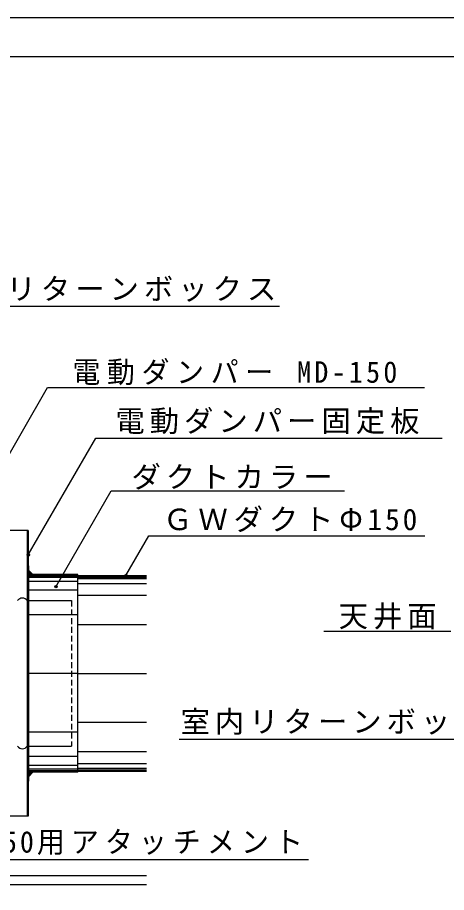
# Model space of a CAD drawing. Units: millimetres at full size, sheet at 1:5; details may follow other scales. Extents: x -2292 to 1828, y -1273 to 1617.
# Drawn here: x -1692 to -1253, y -762 to 132 of the extents above; entities that cross this region are included whole.
import ezdxf

# ---------------------------------------------------------------- set-up
doc = ezdxf.new("R2010")
doc.units = ezdxf.units.MM
doc.header["$LTSCALE"] = 5
doc.header["$PDMODE"] = 32
doc.header["$PDSIZE"] = 2.5
doc.linetypes.add('DASHED1', pattern=[1.8, 1.2, -0.6])
doc.layers.add('0-0', color=4, linetype='Continuous')
doc.layers.add('F-0', color=2, linetype='Continuous')
doc.styles.add('ＭＳ ゴシック', font='')
doc.styles.get('ＭＳ ゴシック').set_extended_font_data('MS Gothic')

msp = doc.modelspace()

# ---------------------------------------------------------------- linework, layer by layer
at = {"layer": '0-0'}
for p, q in [((-1424.039, -163.191), (-1774.418, -163.191)), ((-1764.806, -426.059), (-1660.903, -246.093)), ((-1660.903, -246.093), (-1275.898, -246.093)), ((-1680.677, -417.079), (-1611.813, -297.804)), ((-1611.813, -297.804), (-1257.705, -297.804)), ((-1681.677, -392.294), (-1852.677, -392.294)), ((-1580.942, -438.294), (-1557.405, -397.527)), ((-1557.405, -397.527), (-1275.46, -397.527)), ((-1675.941, -437.294), (-1680.177, -433.058)), ((-1630.177, -437.394), (-1680.177, -437.394)), ((-1630.177, -437.494), (-1680.177, -437.494)), ((-1630.177, -437.794), (-1680.177, -437.794)), ((-1680.677, -438.794), (-1559.855, -438.794)), ((-1630.177, -438.794), (-1680.177, -438.794)), ((-1630.177, -440.294), (-1680.177, -440.294)), ((-1630.177, -444.294), (-1680.177, -444.294)), ((-1630.177, -439.794), (-1559.855, -439.794)), ((-1630.177, -441.294), (-1559.855, -441.294)), ((-1630.177, -446.294), (-1559.855, -446.294)), ((-1630.177, -453.294), (-1680.177, -453.294)), ((-1630.177, -458.294), (-1559.855, -458.294)), ((-1630.177, -478.294), (-1680.177, -478.294)), ((-1630.177, -488.294), (-1559.855, -488.294)), ((-1378.841, -495.017), (-1249.108, -495.017)), ((-1630.177, -538.294), (-1680.177, -538.294)), ((-1630.177, -538.294), (-1559.855, -538.294)), ((-1630.177, -588.294), (-1559.855, -588.294)), ((-1630.177, -598.294), (-1680.177, -598.294)), ((-1170.534, -605.7), (-1526.519, -605.7)), ((-1630.177, -623.294), (-1680.177, -623.294)), ((-1630.177, -618.294), (-1559.855, -618.294)), ((-1630.177, -632.294), (-1680.177, -632.294)), ((-1630.177, -630.294), (-1559.855, -630.294)), ((-1630.177, -636.294), (-1680.177, -636.294)), ((-1630.177, -637.794), (-1680.177, -637.794)), ((-1630.177, -638.794), (-1680.177, -638.794)), ((-1630.177, -639.094), (-1680.177, -639.094)), ((-1630.177, -639.194), (-1680.177, -639.194)), ((-1675.941, -639.294), (-1680.177, -643.53)), ((-1630.177, -635.294), (-1559.855, -635.294)), ((-1630.177, -636.794), (-1559.855, -636.794)), ((-1630.177, -637.794), (-1559.855, -637.794)), ((-1681.677, -684.294), (-1852.677, -684.294)), ((-1789.815, -728.464), (-1394.231, -728.464))]:
    msp.add_line(p, q, dxfattribs=at)
at = {"layer": '0-0', "color": 7}
for p, q in [((-1681.677, -392.294), (-1681.677, -612.794)), ((-1680.677, -392.294), (-1681.677, -392.294)), ((-1680.677, -392.294), (-1680.677, -684.294)), ((-1680.677, -648.294), (-1680.677, -428.294)), ((-1680.677, -438.294), (-1680.677, -638.294)), ((-1630.177, -438.294), (-1559.855, -438.294)), ((-1681.677, -463.794), (-1636.677, -463.794)), ((-1681.677, -463.794), (-1681.677, -684.294)), ((-1680.677, -464.794), (-1680.677, -611.794)), ((-1681.677, -612.794), (-1636.677, -612.794)), ((-1630.177, -639.294), (-1680.177, -639.294)), ((-1630.177, -639.294), (-1680.177, -639.294)), ((-1630.177, -638.294), (-1559.855, -638.294)), ((-1680.177, -648.294), (-1680.677, -648.294)), ((-1680.677, -684.294), (-1681.677, -684.294)), ((-1559.855, -745.294), (-1862.677, -745.294)), ((-1559.855, -754.294), (-1998.677, -754.294))]:
    msp.add_line(p, q, dxfattribs=at)
at = {"layer": '0-0', "color": 7, "linetype": 'DASHED1'}
for p, q in [((-1681.677, -463.794), (-1636.677, -463.794)), ((-1636.677, -463.794), (-1636.677, -612.794)), ((-1636.677, -463.794), (-1636.677, -612.794)), ((-1681.677, -612.794), (-1636.677, -612.794))]:
    msp.add_line(p, q, dxfattribs=at)
at = {"layer": '0-0'}
msp.add_lwpolyline([(-1652.373, -449.652), (-1595.84, -351.732), (-1357.634, -351.732)], dxfattribs=at)
at = {"layer": '0-0', "color": 7}
for points in [[(-1680.177, -648.294), (-1680.177, -428.294), (-1680.677, -428.294)], [(-1630.177, -639.294), (-1630.177, -437.294), (-1680.177, -437.294)]]:
    msp.add_lwpolyline(points, dxfattribs=at)
for centre, start, end in [((-1686.677, -467.544), 36.8699, 143.1301), ((-1686.677, -467.544), 36.8699, 143.1301), ((-1686.677, -609.044), 216.8699, 323.1301), ((-1686.677, -609.044), 216.8699, 323.1301)]:
    msp.add_arc(centre, 6.25, start, end, dxfattribs=at)
at = {"layer": '0-0', "color": 5}
for p in [(-1680.677, -417.079), (-1580.942, -438.294), (-1652.373, -449.652)]:
    msp.add_point(p, dxfattribs=at)
at = {"layer": '0-0', "color": 254}
for points in [[(-1675.941, -437.294), (-1680.177, -437.294), (-1680.177, -433.058)], [(-1675.941, -639.294), (-1680.177, -639.294), (-1680.177, -643.53)]]:
    msp.add_solid(points, dxfattribs=at)
at = {"layer": 'F-0', "color": 5}
msp.add_line((-2291.874, 92.338), (-271.874, 92.338), dxfattribs=at)
msp.add_lwpolyline([(-2291.874, -1272.662), (-2291.874, 132.338), (-271.874, 132.338)], dxfattribs=at)

# ---------------------------------------------------------------- texts
at = {"layer": '0-0', "color": 7, "char_height": 21.99, "attachment_point": 7, "style": 'ＭＳ ゴシック'}
for s, insert in [('\\T1.17;室内リターンボックス', (-1773.099, -158.543)), ('\\T1.24;\\W0.95;電動ダンパー\\~MD-150', (-1635.609, -243.68)), ('\\T1.17;電動ダンパー固定板', (-1591.713, -293.735)), ('\\T1.17;ダクトカラー', (-1575.245, -350.391)), ('\\T1.2;ＧＷダクトΦ150', (-1542.902, -393.86)), ('\\T1.17;天井面', (-1363.622, -493.363)), ('\\T1.17;室内リターンボックス', (-1525.201, -601.051)), ('\\T1.22;\\W0.95;MD-150用アタッチメント', (-1775.897, -724.053))]:
    msp.add_mtext(s, dxfattribs=dict(at, insert=insert))

doc.saveas('drawing.dxf')
